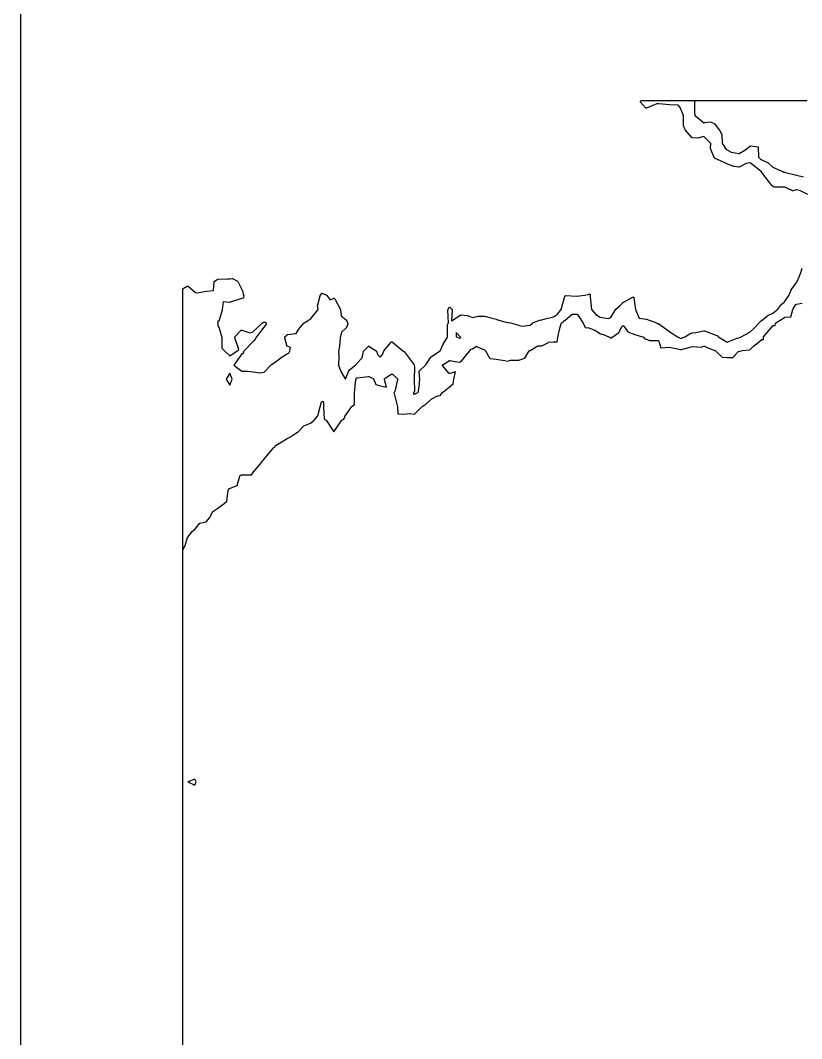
# Model space of a CAD drawing. Header units: millimetres. Extents: x 0 to 500, y 0 to 700.
# Drawn here: x 0 to 62.6, y 173.7 to 255.3 of the extents above; entities that cross this region are included whole.
import ezdxf

# ---------------------------------------------------------------- set-up
doc = ezdxf.new("R2010")
doc.units = ezdxf.units.MM
for name, color, linetype in [('CORTE', 1, 'Continuous'), ('GRABADO', 5, 'Continuous'), ('HOJA', 8, 'Continuous')]:
    doc.layers.add(name, color=color, linetype=linetype)

msp = doc.modelspace()

# ---------------------------------------------------------------- linework, layer by layer
at = {"layer": 'CORTE'}
for points in [[(63.061, 241.315), (62.473, 241.625), (62.172, 241.689), (61.858, 241.622), (61.85, 241.621), (61.835, 241.621), (61.825, 241.624), (61.82, 241.625), (61.814, 241.628), (61.228, 241.909), (60.402, 241.909), (60.398, 241.91), (60.393, 241.91), (60.382, 241.913), (60.371, 241.917), (60.284, 241.97), (60.256, 241.984), (60.248, 241.987), (60.24, 241.994), (60.236, 241.997), (60.196, 242.039), (60.193, 242.042), (59.386, 243.091), (59.342, 243.147), (59.335, 243.154), (58.445, 243.844), (58.123, 243.799), (57.58, 243.51), (57.574, 243.505), (57.56, 243.501), (57.553, 243.499), (57.54, 243.498), (57.531, 243.499), (57.157, 243.565), (57.15, 243.567), (56.584, 243.787), (56.308, 243.914), (55.656, 244.213), (55.654, 244.214), (55.591, 244.247), (55.584, 244.252), (55.575, 244.26), (55.569, 244.268), (55.564, 244.275), (55.56, 244.283), (55.283, 244.996), (55.281, 245), (55.279, 245.009), (55.278, 245.018), (55.278, 245.023), (55.291, 245.394), (54.738, 245.96), (54.256, 245.831), (54.247, 245.828), (54.232, 245.828), (53.832, 245.852), (53.825, 245.852), (53.815, 245.854), (53.815, 245.855), (53.803, 245.858), (53.789, 245.867), (53.783, 245.872), (53.779, 245.876), (53.243, 246.487), (53.239, 246.493), (53.235, 246.499), (53.232, 246.505), (53.104, 246.829), (53.103, 246.834), (53.101, 246.841), (53.1, 246.848), (53.1, 246.853), (53.1, 247.633), (52.843, 248.296), (52.69, 248.465), (51.98, 248.501), (51.978, 248.501), (51.125, 248.586), (51.117, 248.588), (51.061, 248.606), (50.992, 248.572), (50.989, 248.571), (50.153, 248.237), (50.147, 248.235), (50.137, 248.233), (50.122, 248.233), (50.112, 248.235), (50.101, 248.238), (50.083, 248.248), (50.074, 248.257), (49.68, 248.712), (49.677, 248.717), (49.674, 248.721), (49.672, 248.725), (49.669, 248.733), (49.666, 248.743), (49.665, 248.75), (49.664, 248.756), (49.664, 248.764), (49.666, 248.772), (49.667, 248.78), (49.67, 248.787), (49.672, 248.792), (49.677, 248.8), (49.685, 248.81), (49.694, 248.818), (49.702, 248.823), (49.718, 248.831), (49.73, 248.833), (49.735, 248.833), (49.739, 248.833), (51.086, 248.833), (51.225, 248.833), (52.307, 248.833), (53.296, 248.833), (55.239, 248.833), (57.297, 248.833), (58.14, 248.833), (59.024, 248.833), (59.676, 248.833), (60.342, 248.833), (61.453, 248.833), (62.267, 248.833), (63.012, 248.833)], [(13, 173.065), (13, 174.885), (13, 175.788), (13, 191.244), (13, 191.966), (13, 192.882), (13, 193.611), (13, 194.53), (13, 195.268), (13, 196.19), (13, 196.935), (13, 199.536), (13, 199.536), (13, 200.899), (13, 202.239), (13, 204.524), (13, 206.683), (13, 207.331), (13, 208.131), (13, 208.937), (13, 209.748), (13, 210.43), (13, 211.121), (13, 211.822), (13, 213.766), (13, 214.616), (13, 215.228), (13, 215.733), (13, 216.495), (13, 217.386), (13, 218.169), (13, 219.076), (13, 219.771), (13, 220.806), (13, 221.738), (13, 222.677), (13, 223.623), (13, 224.577), (13, 225.538), (13, 226.507), (13, 227.314), (13, 228.305), (13, 229.382), (13, 230.385), (13, 231.397), (13, 232.416), (13, 233.255), (13, 233.721), (13, 233.726), (13.001, 233.731), (13.004, 233.742), (13.007, 233.75), (13.01, 233.755), (13.013, 233.76), (13.016, 233.764), (13.024, 233.773), (13.034, 233.781), (13.367, 233.981), (13.375, 233.985), (13.38, 233.987), (13.387, 233.989), (13.397, 233.99), (13.407, 233.99), (13.42, 233.988), (13.438, 233.982), (13.449, 233.974), (14.033, 233.464), (14.149, 233.451), (14.918, 233.583), (15.478, 233.631), (15.518, 234.312), (15.519, 234.318), (15.521, 234.327), (15.523, 234.333), (15.525, 234.34), (15.53, 234.348), (15.539, 234.36), (15.55, 234.369), (15.554, 234.371), (15.818, 234.53), (15.828, 234.534), (15.84, 234.537), (15.848, 234.538), (16.624, 234.572), (16.776, 234.56), (16.936, 234.591), (16.943, 234.593), (16.966, 234.593), (16.98, 234.59), (16.986, 234.587), (16.989, 234.586), (17.389, 234.373), (17.393, 234.37), (17.406, 234.361), (17.416, 234.348), (17.418, 234.343), (17.774, 233.661), (17.775, 233.657), (17.778, 233.65), (17.78, 233.644), (17.85, 233.308), (17.892, 233.232), (17.896, 233.226), (17.899, 233.216), (17.901, 233.209), (17.901, 233.203), (17.902, 233.195), (17.901, 233.186), (17.9, 233.18), (17.875, 233.066), (17.874, 233.06), (17.87, 233.051), (17.866, 233.042), (17.856, 233.029), (17.844, 233.02), (17.836, 233.015), (17.828, 233.012), (17.73, 232.98), (17.566, 232.928), (16.806, 232.685), (16.8, 232.682), (16.782, 232.68), (16.245, 232.723), (16.155, 232.072), (16.154, 232.067), (15.925, 231.243), (15.921, 231.232), (15.917, 231.225), (15.914, 231.222), (15.909, 231.216), (15.905, 231.212), (15.792, 231.11), (15.806, 230.98), (15.818, 230.86), (15.924, 230.608), (15.925, 230.603), (16.128, 229.876), (16.129, 229.87), (16.129, 229.864), (16.129, 229.021), (16.356, 228.803), (16.787, 228.389), (17.372, 228.81), (17.508, 228.907), (17.176, 229.838), (17.174, 229.845), (17.173, 229.855), (17.173, 229.866), (17.174, 229.876), (17.177, 229.887), (17.181, 229.896), (17.183, 229.9), (17.186, 229.904), (17.19, 229.908), (17.654, 230.428), (17.659, 230.432), (17.666, 230.438), (17.68, 230.445), (17.692, 230.449), (17.697, 230.449), (17.707, 230.451), (17.717, 230.449), (17.722, 230.449), (17.728, 230.447), (18.387, 230.236), (18.596, 230.291), (19.386, 231.029), (19.389, 231.031), (19.465, 231.089), (19.471, 231.094), (19.485, 231.101), (19.501, 231.105), (19.52, 231.105), (19.53, 231.103), (19.533, 231.102), (19.568, 231.09), (19.589, 231.092), (19.597, 231.093), (19.607, 231.092), (19.612, 231.091), (19.622, 231.089), (19.632, 231.085), (19.639, 231.08), (19.65, 231.072), (19.658, 231.062), (19.663, 231.055), (19.666, 231.048), (19.668, 231.042), (19.67, 231.036), (19.682, 230.987), (19.683, 230.978), (19.683, 230.97), (19.68, 230.91), (19.679, 230.9), (19.675, 230.889), (19.671, 230.88), (19.667, 230.875), (19.661, 230.866), (19.649, 230.856), (19.639, 230.85), (19.629, 230.846), (19.624, 230.845), (19.62, 230.844), (19.601, 230.841), (18.842, 229.823), (18.794, 229.714), (18.79, 229.707), (18.784, 229.698), (18.687, 229.604), (17.851, 228.727), (17.868, 228.658), (17.869, 228.647), (17.869, 228.639), (17.868, 228.634), (17.866, 228.623), (17.863, 228.614), (17.861, 228.612), (17.858, 228.605), (17.853, 228.598), (17.848, 228.592), (17.837, 228.583), (17.831, 228.579), (17.824, 228.575), (17.81, 228.571), (17.799, 228.569), (17.746, 228.569), (17.11, 227.654), (17.732, 227.182), (18.195, 227.182), (18.2, 227.182), (18.644, 227.119), (19.191, 227.042), (19.523, 227.103), (20.102, 227.692), (20.108, 227.696), (20.322, 227.846), (20.324, 227.847), (20.443, 227.919), (20.961, 228.322), (20.964, 228.325), (21.372, 228.569), (21.379, 228.574), (21.513, 228.62), (21.576, 228.771), (21.64, 229.077), (21.386, 229.164), (21.383, 229.166), (21.378, 229.168), (21.365, 229.175), (21.355, 229.186), (21.348, 229.195), (21.344, 229.204), (21.341, 229.21), (21.34, 229.215), (21.173, 229.843), (21.172, 229.847), (21.171, 229.855), (21.171, 229.867), (21.172, 229.874), (21.173, 229.879), (21.176, 229.887), (21.178, 229.892), (21.183, 229.902), (21.189, 229.909), (21.19, 229.911), (21.36, 230.09), (21.37, 230.099), (21.382, 230.105), (21.39, 230.108), (21.399, 230.11), (22.089, 230.176), (22.273, 230.498), (22.276, 230.502), (22.28, 230.508), (22.708, 231.022), (22.714, 231.028), (22.722, 231.034), (23.049, 231.24), (23.055, 231.244), (23.219, 231.31), (23.856, 232.106), (23.81, 232.443), (23.81, 232.451), (23.811, 232.463), (23.812, 232.47), (24.006, 233.215), (24.008, 233.22), (24.011, 233.228), (24.017, 233.238), (24.136, 233.382), (24.142, 233.387), (24.151, 233.394), (24.165, 233.401), (24.179, 233.405), (24.194, 233.406), (24.201, 233.405), (24.205, 233.404), (24.216, 233.402), (24.525, 233.263), (24.531, 233.259), (24.538, 233.254), (24.545, 233.248), (24.551, 233.241), (24.803, 232.878), (25.091, 233), (25.103, 233.004), (25.118, 233.005), (25.132, 233.004), (25.148, 232.999), (25.161, 232.992), (25.171, 232.983), (25.177, 232.976), (25.18, 232.972), (25.183, 232.966), (25.629, 232.118), (25.631, 232.112), (25.634, 232.103), (25.636, 232.097), (25.636, 232.093), (25.682, 231.602), (26.092, 231.273), (26.097, 231.269), (26.105, 231.26), (26.11, 231.251), (26.112, 231.248), (26.224, 231.001), (26.227, 230.992), (26.229, 230.982), (26.23, 230.973), (26.229, 230.965), (26.229, 230.959), (26.227, 230.95), (26.113, 230.67), (26.112, 230.665), (26.107, 230.657), (26.102, 230.651), (26.097, 230.645), (25.713, 230.299), (25.611, 229.849), (25.56, 229.183), (25.56, 229.179), (25.476, 228.744), (25.499, 228.386), (25.499, 228.382), (25.473, 227.65), (25.674, 227.145), (26.014, 226.562), (26.033, 226.528), (26.042, 226.554), (26.329, 227.242), (26.332, 227.248), (26.337, 227.256), (26.341, 227.261), (26.346, 227.266), (26.35, 227.27), (26.866, 227.691), (26.91, 227.744), (26.912, 227.746), (27.367, 228.228), (27.492, 228.766), (27.494, 228.772), (27.497, 228.779), (27.5, 228.786), (27.504, 228.792), (27.508, 228.797), (27.511, 228.8), (27.843, 229.144), (27.847, 229.148), (27.86, 229.157), (27.875, 229.164), (27.889, 229.167), (27.906, 229.167), (27.916, 229.164), (27.924, 229.162), (27.933, 229.157), (28.491, 228.811), (28.498, 228.806), (28.505, 228.799), (28.512, 228.79), (28.517, 228.782), (28.519, 228.777), (28.632, 228.485), (28.818, 228.299), (28.992, 228.508), (29.105, 228.778), (29.106, 228.782), (29.112, 228.792), (29.694, 229.491), (29.698, 229.495), (29.704, 229.5), (29.715, 229.507), (29.723, 229.51), (29.735, 229.514), (29.75, 229.515), (29.764, 229.514), (29.78, 229.509), (29.791, 229.502), (29.797, 229.498), (30.636, 228.805), (30.64, 228.802), (30.646, 228.795), (30.65, 228.789), (30.666, 228.762), (30.678, 228.762), (30.692, 228.761), (30.703, 228.757), (30.713, 228.753), (30.721, 228.746), (30.725, 228.743), (30.73, 228.738), (30.734, 228.734), (31.527, 227.683), (31.53, 227.679), (31.535, 227.671), (31.538, 227.662), (31.54, 227.655), (31.541, 227.649), (31.559, 227.503), (31.559, 227.499), (31.559, 227.494), (31.527, 226.526), (31.559, 225.557), (31.559, 225.551), (31.558, 225.545), (31.557, 225.538), (31.555, 225.53), (31.553, 225.525), (31.549, 225.519), (31.546, 225.513), (31.472, 225.408), (31.514, 225.324), (31.58, 225.32), (31.649, 225.37), (31.654, 225.374), (31.85, 225.466), (31.933, 225.911), (31.996, 226.526), (31.932, 227.145), (31.932, 227.152), (31.932, 227.163), (31.935, 227.174), (31.939, 227.184), (31.944, 227.193), (31.948, 227.199), (31.952, 227.203), (31.955, 227.206), (32.46, 227.661), (32.462, 227.666), (32.465, 227.672), (32.467, 227.677), (32.879, 228.294), (32.884, 228.302), (32.895, 228.312), (33.409, 228.66), (33.41, 228.661), (33.631, 228.8), (33.853, 229.332), (33.855, 229.336), (33.857, 229.341), (34.219, 229.883), (34.219, 230.87), (34.22, 230.878), (34.221, 230.886), (34.223, 230.89), (34.26, 230.998), (34.261, 231.002), (34.263, 231.007), (34.266, 231.012), (34.277, 231.028), (34.25, 232.086), (34.251, 232.094), (34.252, 232.103), (34.255, 232.111), (34.314, 232.245), (34.317, 232.25), (34.32, 232.254), (34.323, 232.258), (34.327, 232.264), (34.334, 232.269), (34.342, 232.275), (34.354, 232.281), (34.369, 232.285), (34.381, 232.286), (34.394, 232.285), (34.411, 232.281), (34.424, 232.273), (34.429, 232.268), (34.432, 232.266), (34.564, 232.135), (34.571, 232.128), (34.576, 232.119), (34.578, 232.114), (34.581, 232.107), (34.583, 232.101), (34.584, 232.094), (34.585, 232.086), (34.585, 232.082), (34.532, 231.196), (35.268, 231.669), (35.271, 231.671), (35.275, 231.673), (35.286, 231.678), (35.301, 231.68), (35.312, 231.68), (35.768, 231.622), (35.776, 231.62), (36.236, 231.462), (36.663, 231.579), (36.667, 231.579), (36.673, 231.58), (37.166, 231.58), (37.175, 231.579), (37.799, 231.412), (38.108, 231.341), (38.117, 231.338), (38.283, 231.246), (39.027, 231.079), (39.245, 231.046), (39.249, 231.045), (39.826, 230.891), (39.833, 230.89), (39.845, 230.884), (39.964, 230.817), (40.16, 230.786), (40.834, 230.854), (41.026, 231.026), (41.03, 231.031), (41.043, 231.039), (41.583, 231.264), (41.588, 231.265), (41.589, 231.265), (41.594, 231.267), (41.778, 231.287), (42.03, 231.353), (42.689, 231.526), (43.016, 231.723), (43.319, 232.118), (43.573, 233.07), (43.575, 233.075), (43.617, 233.176), (43.619, 233.182), (43.624, 233.189), (43.628, 233.195), (43.632, 233.199), (43.64, 233.207), (43.65, 233.212), (43.655, 233.215), (43.667, 233.22), (43.677, 233.221), (43.681, 233.221), (43.687, 233.221), (44.568, 233.179), (45.197, 233.27), (45.442, 233.3), (45.457, 233.311), (45.464, 233.315), (45.536, 233.345), (45.541, 233.347), (45.55, 233.35), (45.555, 233.35), (45.565, 233.351), (45.579, 233.35), (45.588, 233.347), (45.593, 233.345), (45.595, 233.344), (45.604, 233.34), (45.614, 233.332), (45.623, 233.323), (45.628, 233.316), (45.63, 233.312), (45.634, 233.305), (45.636, 233.298), (45.638, 233.291), (45.639, 233.283), (45.639, 233.276), (45.639, 233.269), (45.638, 233.263), (45.624, 233.192), (45.63, 233.133), (45.73, 232.115), (46.099, 231.697), (46.45, 231.504), (47.068, 231.38), (47.299, 231.473), (47.686, 232.123), (47.688, 232.126), (47.694, 232.134), (47.999, 232.41), (48.224, 232.629), (48.227, 232.632), (48.235, 232.638), (49.03, 233.097), (49.038, 233.102), (49.047, 233.105), (49.048, 233.105), (49.057, 233.107), (49.076, 233.107), (49.093, 233.103), (49.103, 233.098), (49.111, 233.093), (49.121, 233.085), (49.13, 233.074), (49.136, 233.062), (49.138, 233.055), (49.14, 233.05), (49.141, 233.045), (49.271, 232.108), (49.562, 231.41), (50.139, 231.347), (50.14, 231.347), (50.146, 231.346), (50.154, 231.343), (50.942, 231.042), (50.944, 231.041), (51.033, 231), (51.063, 231), (51.078, 230.997), (51.086, 230.993), (51.092, 230.991), (51.099, 230.987), (51.209, 230.902), (52.024, 230.324), (52.239, 230.183), (52.632, 229.926), (52.91, 229.797), (53.216, 229.928), (53.606, 230.161), (53.614, 230.165), (53.815, 230.23), (53.822, 230.231), (53.827, 230.232), (54.091, 230.256), (54.744, 230.391), (54.751, 230.393), (54.774, 230.393), (54.786, 230.389), (55.576, 230.095), (55.709, 230.049), (55.787, 230.029), (55.791, 230.028), (55.805, 230.023), (55.815, 230.015), (55.926, 229.921), (56.621, 229.489), (57.406, 229.803), (57.512, 229.846), (57.519, 229.848), (57.53, 229.85), (57.584, 229.855), (57.717, 229.927), (58.423, 230.29), (58.765, 230.602), (59.135, 231.023), (59.137, 231.025), (59.14, 231.028), (59.345, 231.193), (59.811, 231.586), (59.819, 231.592), (59.825, 231.594), (60.278, 231.809), (60.669, 232.135), (60.909, 232.467), (60.914, 232.472), (61.189, 232.733), (61.546, 233.233), (61.74, 233.666), (61.741, 233.67), (61.744, 233.674), (62.11, 234.18), (62.219, 234.342), (62.478, 234.991), (62.614, 235.43)]]:
    msp.add_lwpolyline(points, dxfattribs=at)
for points in [[(35.21, 229.821), (35.26, 229.835), (35.274, 229.856), (34.892, 230.261), (34.892, 229.916), (35.21, 229.821)], [(16.769, 226.049), (16.968, 226.526), (16.769, 227.002), (16.491, 226.526), (16.769, 226.049)]]:
    msp.add_lwpolyline(points, close=True, dxfattribs=at)
at = {"layer": 'GRABADO'}
for points in [[(62.724, 242.714), (62.164, 242.834), (62.162, 242.834), (61.286, 243.059), (61.239, 243.068), (61.193, 243.068), (61.183, 243.069), (61.178, 243.071), (61.173, 243.072), (61.163, 243.076), (61.158, 243.079), (61.072, 243.134), (60.286, 243.488), (60.279, 243.491), (60.274, 243.495), (60.271, 243.497), (59.917, 243.816), (59.362, 244.082), (59.356, 244.085), (59.344, 244.094), (59.171, 244.26), (59.168, 244.264), (59.165, 244.266), (59.16, 244.274), (59.156, 244.283), (59.154, 244.289), (59.153, 244.293), (59.151, 244.301), (59.15, 244.308), (59.122, 245.118), (58.487, 245.184), (58.015, 244.839), (57.573, 244.585), (57.561, 244.58), (57.552, 244.578), (57.542, 244.577), (57.531, 244.578), (56.968, 244.686), (56.961, 244.688), (56.954, 244.691), (56.577, 244.894), (56.572, 244.897), (56.564, 244.903), (56.556, 244.911), (56.551, 244.918), (56.252, 245.385), (56.25, 245.388), (56.246, 245.396), (56.244, 245.404), (56.242, 245.411), (56.242, 245.418), (56.198, 246.103), (55.987, 246.494), (55.638, 246.939), (55.298, 247.118), (54.779, 247.046), (54.768, 247.042), (54.745, 247.046), (54.736, 247.048), (54.72, 247.055), (54.076, 247.59), (54.074, 247.592), (54.069, 247.597), (54.062, 247.606), (54.059, 247.613), (54.057, 247.618), (54.055, 247.622), (54.053, 247.627), (54.052, 247.634), (54.01, 247.939), (54.009, 247.944), (54.009, 248.759), (54.009, 248.765), (54.011, 248.774), (54.012, 248.78), (54.015, 248.786), (54.018, 248.793), (54.022, 248.801), (54.03, 248.811), (54.038, 248.817), (54.047, 248.823), (54.063, 248.831), (54.075, 248.833), (54.079, 248.833), (54.084, 248.833), (55.711, 248.833), (56.643, 248.833), (57.62, 248.833), (58.34, 248.833), (59.076, 248.833), (60.305, 248.833), (61.205, 248.833), (62.028, 248.833), (62.823, 248.833)], [(13, 172.586), (13, 174.597), (13, 175.596), (13, 185.19), (13, 185.988), (13, 187.001), (13, 187.806), (13, 188.822), (13, 189.637), (13, 190.657), (13, 191.48), (13, 194.355), (13, 194.355), (13, 195.861), (13, 197.342), (13, 199.868), (13, 202.254), (13, 202.254), (13, 202.971), (13, 203.854), (13, 204.745), (13, 205.642), (13, 206.395), (13, 207.159), (13, 207.934), (13, 210.083), (13, 211.022), (13, 211.699), (13, 212.256), (13, 212.821), (13, 212.826), (13.001, 212.834), (13.004, 212.841), (13.006, 212.847), (13.008, 212.853), (13.209, 213.215), (13.387, 213.86), (13.389, 213.864), (13.394, 213.875), (13.4, 213.883), (13.786, 214.346), (13.788, 214.349), (13.794, 214.354), (13.949, 214.478), (14.357, 214.967), (14.362, 214.972), (14.368, 214.977), (14.373, 214.98), (14.382, 214.986), (14.393, 214.989), (14.886, 215.108), (15.172, 215.451), (15.401, 215.909), (15.405, 215.915), (15.41, 215.921), (15.413, 215.924), (15.417, 215.929), (15.422, 215.933), (15.81, 216.213), (16.32, 216.58), (16.533, 216.771), (16.654, 217.644), (16.655, 217.65), (16.658, 217.661), (16.662, 217.67), (16.666, 217.676), (16.669, 217.679), (16.723, 217.744), (16.726, 217.747), (16.733, 217.754), (16.745, 217.763), (17.373, 218.014), (17.582, 218.767), (17.585, 218.773), (17.588, 218.779), (17.591, 218.786), (17.595, 218.791), (17.601, 218.798), (17.607, 218.803), (17.66, 218.845), (17.668, 218.851), (17.678, 218.856), (17.683, 218.858), (17.694, 218.861), (17.704, 218.862), (18.539, 218.862), (18.561, 218.955), (18.564, 218.963), (18.567, 218.969), (18.571, 218.977), (19.336, 219.895), (19.387, 220.016), (19.39, 220.021), (19.392, 220.025), (19.396, 220.03), (19.403, 220.038), (19.412, 220.045), (19.51, 220.104), (20.273, 221.019), (20.277, 221.023), (20.282, 221.027), (20.287, 221.031), (20.373, 221.082), (20.417, 221.188), (20.421, 221.195), (20.427, 221.204), (20.432, 221.21), (20.435, 221.213), (20.441, 221.218), (20.763, 221.41), (21.374, 221.775), (21.578, 221.898), (21.985, 222.143), (22.289, 222.327), (22.667, 222.78), (22.674, 222.788), (22.686, 222.795), (22.692, 222.799), (23.227, 223.011), (23.519, 223.245), (23.813, 223.598), (24.011, 224.313), (24.011, 224.313), (24.12, 224.703), (24.122, 224.709), (24.125, 224.715), (24.128, 224.722), (24.136, 224.732), (24.147, 224.742), (24.16, 224.749), (24.174, 224.754), (24.182, 224.755), (24.187, 224.756), (24.196, 224.756), (24.201, 224.755), (24.211, 224.754), (24.219, 224.75), (24.225, 224.748), (24.231, 224.745), (24.235, 224.742), (24.242, 224.736), (24.251, 224.727), (24.257, 224.718), (24.259, 224.713), (24.262, 224.707), (24.264, 224.699), (24.265, 224.695), (24.266, 224.689), (24.287, 224.307), (24.341, 223.33), (24.479, 223.255), (24.486, 223.25), (24.494, 223.243), (24.5, 223.235), (25.118, 222.309), (25.735, 223.235), (25.742, 223.243), (25.75, 223.25), (25.757, 223.255), (25.906, 223.336), (25.975, 223.517), (25.977, 223.522), (25.98, 223.528), (26.548, 224.347), (26.553, 224.352), (26.562, 224.361), (26.768, 224.496), (26.768, 225.417), (26.768, 225.42), (26.875, 226.509), (26.876, 226.515), (26.877, 226.521), (26.879, 226.526), (26.889, 226.554), (26.894, 226.564), (26.896, 226.57), (26.903, 226.58), (26.909, 226.588), (26.914, 226.592), (26.924, 226.6), (26.926, 226.601), (26.961, 226.627), (26.965, 226.629), (26.971, 226.632), (26.98, 226.635), (26.989, 226.638), (27.888, 226.735), (27.897, 226.737), (27.911, 226.735), (27.921, 226.732), (28.237, 226.594), (28.241, 226.593), (28.249, 226.588), (28.261, 226.578), (28.269, 226.567), (28.273, 226.561), (28.275, 226.557), (28.467, 226.097), (28.841, 226.007), (29.333, 225.889), (29.161, 226.508), (29.16, 226.515), (29.159, 226.52), (29.159, 226.526), (29.16, 226.534), (29.161, 226.541), (29.163, 226.55), (29.166, 226.558), (29.17, 226.565), (29.177, 226.575), (29.186, 226.583), (29.19, 226.587), (29.707, 226.925), (29.715, 226.931), (29.734, 226.937), (29.749, 226.939), (29.769, 226.936), (29.786, 226.929), (29.795, 226.923), (29.798, 226.921), (30.188, 226.58), (30.191, 226.577), (30.194, 226.574), (30.199, 226.567), (30.204, 226.558), (30.207, 226.55), (30.208, 226.546), (30.21, 226.539), (30.211, 226.532), (30.211, 226.526), (30.21, 226.517), (30.21, 226.512), (30.029, 225.644), (30.028, 225.641), (30.026, 225.635), (30.023, 225.628), (29.905, 225.409), (29.958, 225.274), (29.959, 225.269), (30.203, 224.32), (30.204, 224.313), (30.205, 224.307), (30.24, 223.763), (30.676, 223.723), (31.168, 223.768), (31.175, 223.77), (31.575, 223.738), (32.221, 224.359), (32.225, 224.362), (32.39, 224.48), (32.396, 224.484), (32.487, 224.527), (32.992, 224.975), (32.996, 224.979), (33.007, 224.987), (33.418, 225.184), (33.425, 225.188), (33.437, 225.191), (33.619, 225.235), (33.809, 225.462), (33.813, 225.468), (34.334, 225.885), (34.66, 226.146), (34.711, 226.539), (34.712, 226.543), (34.858, 227.115), (34.397, 226.976), (34.391, 226.976), (34.386, 226.975), (34.376, 226.975), (34.371, 226.976), (34.359, 226.977), (34.343, 226.985), (34.335, 226.991), (34.328, 226.997), (34.324, 227.002), (33.834, 227.589), (33.83, 227.594), (33.824, 227.604), (33.822, 227.61), (33.82, 227.616), (33.818, 227.624), (33.817, 227.63), (33.816, 227.637), (33.817, 227.646), (33.818, 227.652), (33.821, 227.663), (33.824, 227.67), (33.825, 227.672), (33.829, 227.678), (33.834, 227.686), (33.84, 227.691), (33.845, 227.696), (33.85, 227.699), (34.343, 228.009), (34.351, 228.013), (34.36, 228.016), (34.367, 228.018), (34.376, 228.019), (34.386, 228.019), (34.392, 228.018), (35.151, 227.899), (35.267, 227.924), (35.991, 228.793), (36.069, 228.915), (36.075, 228.924), (36.084, 228.931), (36.093, 228.938), (36.102, 228.942), (36.108, 228.944), (36.203, 228.967), (36.476, 229.151), (36.482, 229.154), (36.489, 229.157), (36.499, 229.16), (36.506, 229.161), (36.515, 229.162), (36.524, 229.161), (36.533, 229.16), (36.542, 229.156), (36.545, 229.155), (37.186, 228.867), (37.193, 228.865), (37.206, 228.856), (37.211, 228.852), (37.218, 228.845), (37.257, 228.791), (37.26, 228.787), (37.598, 228.179), (38.095, 228.136), (38.098, 228.135), (38.762, 228.022), (38.764, 228.022), (39.01, 227.963), (39.269, 228.046), (39.276, 228.048), (39.285, 228.049), (39.29, 228.05), (39.927, 228.05), (40.397, 228.204), (40.764, 228.792), (40.768, 228.797), (40.773, 228.802), (40.781, 228.809), (40.787, 228.813), (40.827, 228.837), (41.434, 229.201), (41.443, 229.206), (41.455, 229.209), (41.465, 229.21), (41.472, 229.21), (41.775, 229.196), (42.312, 229.479), (42.317, 229.481), (42.324, 229.484), (42.334, 229.486), (42.71, 229.516), (42.712, 229.516), (43.002, 229.516), (43.048, 229.872), (43.17, 230.507), (43.171, 230.511), (43.322, 230.996), (43.324, 231.001), (43.328, 231.009), (43.332, 231.015), (43.337, 231.022), (43.344, 231.029), (43.348, 231.032), (43.352, 231.035), (43.51, 231.13), (43.588, 231.231), (43.594, 231.237), (44.169, 231.717), (44.174, 231.722), (44.19, 231.731), (44.207, 231.736), (44.217, 231.736), (44.573, 231.736), (44.583, 231.736), (44.6, 231.731), (44.615, 231.722), (44.624, 231.715), (44.628, 231.71), (44.633, 231.704), (45.082, 231.011), (45.085, 231.006), (45.239, 230.673), (45.506, 230.648), (45.514, 230.647), (45.522, 230.645), (46.003, 230.467), (46.01, 230.465), (46.018, 230.46), (46.454, 230.172), (46.61, 230.134), (46.615, 230.133), (47.128, 229.928), (47.336, 229.803), (47.437, 229.914), (47.442, 229.918), (47.444, 229.92), (47.921, 230.27), (48.212, 230.764), (48.215, 230.769), (48.219, 230.774), (48.226, 230.782), (48.235, 230.788), (48.242, 230.793), (48.252, 230.797), (48.264, 230.8), (48.277, 230.801), (48.289, 230.8), (48.303, 230.796), (48.315, 230.79), (48.323, 230.785), (48.328, 230.78), (48.333, 230.775), (48.338, 230.769), (48.645, 230.308), (49.225, 230.109), (49.841, 229.933), (49.85, 229.931), (49.864, 229.923), (49.871, 229.917), (49.877, 229.912), (50.015, 229.747), (50.14, 229.73), (50.141, 229.73), (50.149, 229.728), (50.4, 229.628), (51.058, 229.628), (51.068, 229.628), (51.085, 229.623), (51.098, 229.616), (51.103, 229.611), (51.106, 229.609), (51.114, 229.602), (51.12, 229.592), (51.123, 229.586), (51.126, 229.578), (51.293, 229.046), (51.98, 229.082), (51.988, 229.082), (51.995, 229.081), (52.859, 228.901), (52.86, 228.9), (52.868, 228.898), (52.91, 228.879), (52.942, 228.893), (52.946, 228.894), (53.82, 229.136), (53.826, 229.137), (53.832, 229.138), (54.517, 229.106), (54.741, 229.174), (54.747, 229.175), (54.752, 229.176), (54.761, 229.177), (54.771, 229.176), (54.775, 229.175), (54.785, 229.173), (54.79, 229.171), (54.793, 229.169), (54.995, 229.06), (55.63, 228.818), (55.64, 228.813), (55.736, 228.74), (55.739, 228.736), (56.199, 228.285), (56.616, 228.259), (57.052, 228.259), (57.489, 228.731), (57.496, 228.736), (57.509, 228.744), (57.522, 228.748), (57.826, 228.821), (57.831, 228.823), (58.402, 228.874), (58.422, 228.884), (58.726, 229.177), (59.347, 229.693), (59.357, 229.699), (59.364, 229.702), (59.369, 229.704), (59.379, 229.707), (59.388, 229.708), (59.507, 229.708), (59.507, 229.863), (59.508, 229.868), (59.509, 229.876), (59.511, 229.882), (59.512, 229.886), (59.515, 229.895), (59.521, 229.904), (59.525, 229.908), (60.262, 230.793), (60.268, 230.8), (60.277, 230.807), (60.281, 230.809), (60.287, 230.812), (60.3, 230.818), (60.309, 230.819), (60.314, 230.82), (60.444, 230.82), (60.469, 230.984), (60.47, 230.989), (60.473, 230.999), (60.476, 231.005), (60.477, 231.008), (60.483, 231.017), (60.491, 231.026), (60.496, 231.03), (60.5, 231.033), (61.207, 231.478), (61.209, 231.479), (61.218, 231.484), (61.229, 231.487), (61.236, 231.488), (61.719, 231.516), (61.863, 232.102), (61.864, 232.109), (61.868, 232.117), (61.87, 232.122), (62.109, 232.497), (62.114, 232.504), (62.125, 232.514), (62.137, 232.522), (62.151, 232.527), (62.628, 232.616)]]:
    msp.add_lwpolyline(points, dxfattribs=at)
msp.add_lwpolyline([(14.088, 194.285), (13.968, 194.502), (13.42, 194.282), (13.965, 194.02), (14.088, 194.285)], close=True, dxfattribs=at)
at = {"layer": 'HOJA'}
msp.add_lwpolyline([(0, 0), (500, 0), (500, 700), (0, 700)], close=True, dxfattribs=at)

doc.saveas('drawing.dxf')
